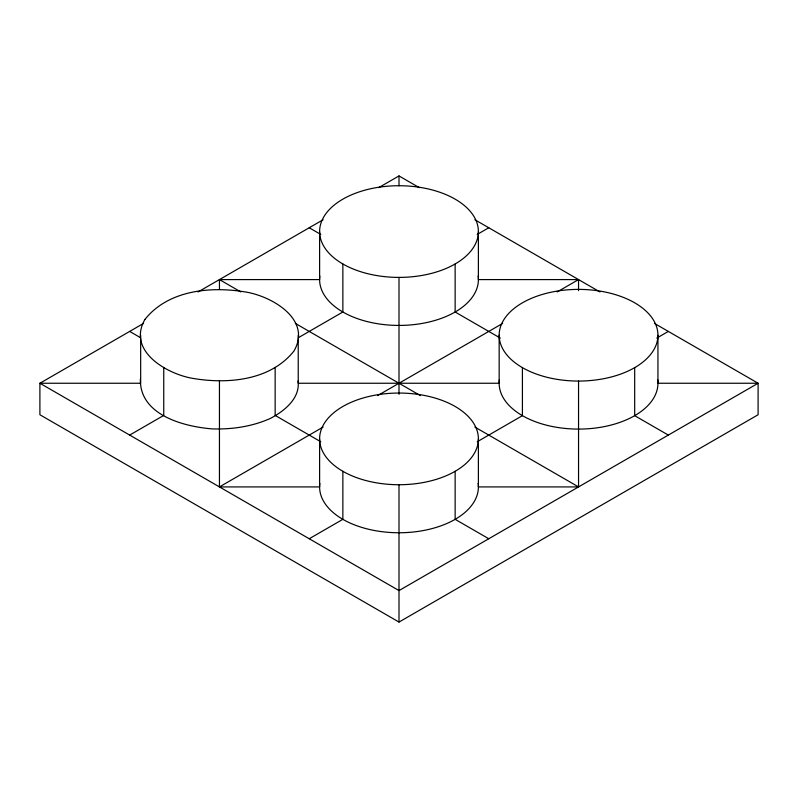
<?xml version="1.0" encoding="UTF-8"?>
<svg xmlns="http://www.w3.org/2000/svg" width="798" height="798" viewBox="0 0 798 798"><rect width="100%" height="100%" fill="white"/><g stroke="black" fill="none" stroke-linecap="round" stroke-linejoin="round"><path stroke-width="1.2" d="M143.57 323.399L39.9 383.249L39.9 414.751L399 622.071L758.1 414.751L758.1 383.249L654.43 323.399M198.074 291.928L323.12 219.739M378.691 187.65L399 175.929L419.309 187.65M129.675 435.09L163.75 415.419L163.75 367.389M298.582 337.574L342.861 311.998L342.861 263.978M477.214 234.432L488.775 227.759M219.45 380.706L219.45 486.92L323.12 427.06M377.624 395.599L502.67 323.399M557.174 291.928L578.55 279.589L578.55 290.662M309.225 538.75L342.861 519.328L342.861 471.299A79.391 45.835 0 0 1 378.452 394.611A79.391 45.835 0 0 1 475.688 450.75A79.391 45.835 0 0 1 342.861 471.299M477.214 441.763L522.411 415.668L522.411 367.639M656.764 338.103L668.325 331.419M219.45 289.494L219.45 279.589L319.609 279.589L319.609 231.57M578.55 279.589L478.391 279.589L478.391 231.57A79.391 45.835 0 0 0 359.309 191.869A79.391 45.835 0 0 0 359.309 271.26A79.391 45.835 0 0 0 478.391 231.57M219.45 486.92L319.609 486.92L319.609 438.89M578.55 381.065L578.55 486.92L478.391 486.92L478.391 438.89M474.88 219.739L599.926 291.928M309.225 227.759L320.786 234.432M500.336 338.103L455.139 311.998L455.139 263.978M668.325 435.09L634.689 415.668L634.689 367.639M219.45 279.589L240.826 291.928M295.33 323.399L420.376 395.599M474.88 427.06L578.55 486.92M129.675 331.419L140.318 337.574M320.786 441.763L275.15 415.419L275.15 367.389M488.775 538.75L455.139 519.328L455.139 471.299M298.073 381.015C300.377 398.421 284.148 411.199 270.332 418.441C252.128 426.581 232.178 429.504 212.338 428.905C183.799 426.631 139.451 415.09 140.378 379.15M657.941 335.23A79.391 45.835 0 0 1 538.859 374.92A79.391 45.835 0 0 1 538.859 295.529A79.391 45.835 0 0 1 657.941 335.23L657.941 383.249L758.1 383.249L399 590.58L39.9 383.249L140.667 383.249L140.667 335.23M499.159 335.23L499.159 383.249L298.233 383.249L298.233 335.23M399 175.929L399 185.774M399 277.405L399 394.332M399 484.725L399 622.071M478.152 276.008A79.391 45.835 0 0 1 399 325.424A79.391 45.835 0 0 1 319.848 276.008M657.702 379.668A79.391 45.835 0 0 1 578.55 429.085A79.391 45.835 0 0 1 499.398 379.668M478.152 483.329A79.391 45.835 0 0 1 399 532.755A79.391 45.835 0 0 1 319.848 483.329M144.917 319.449C126.952 350.711 166.124 373.624 192.119 378.262C227.171 384.377 270.293 380.796 293.983 351.01C311.948 319.749 272.776 296.836 246.782 292.198C211.729 286.083 168.607 289.654 144.917 319.449"/></g></svg>
